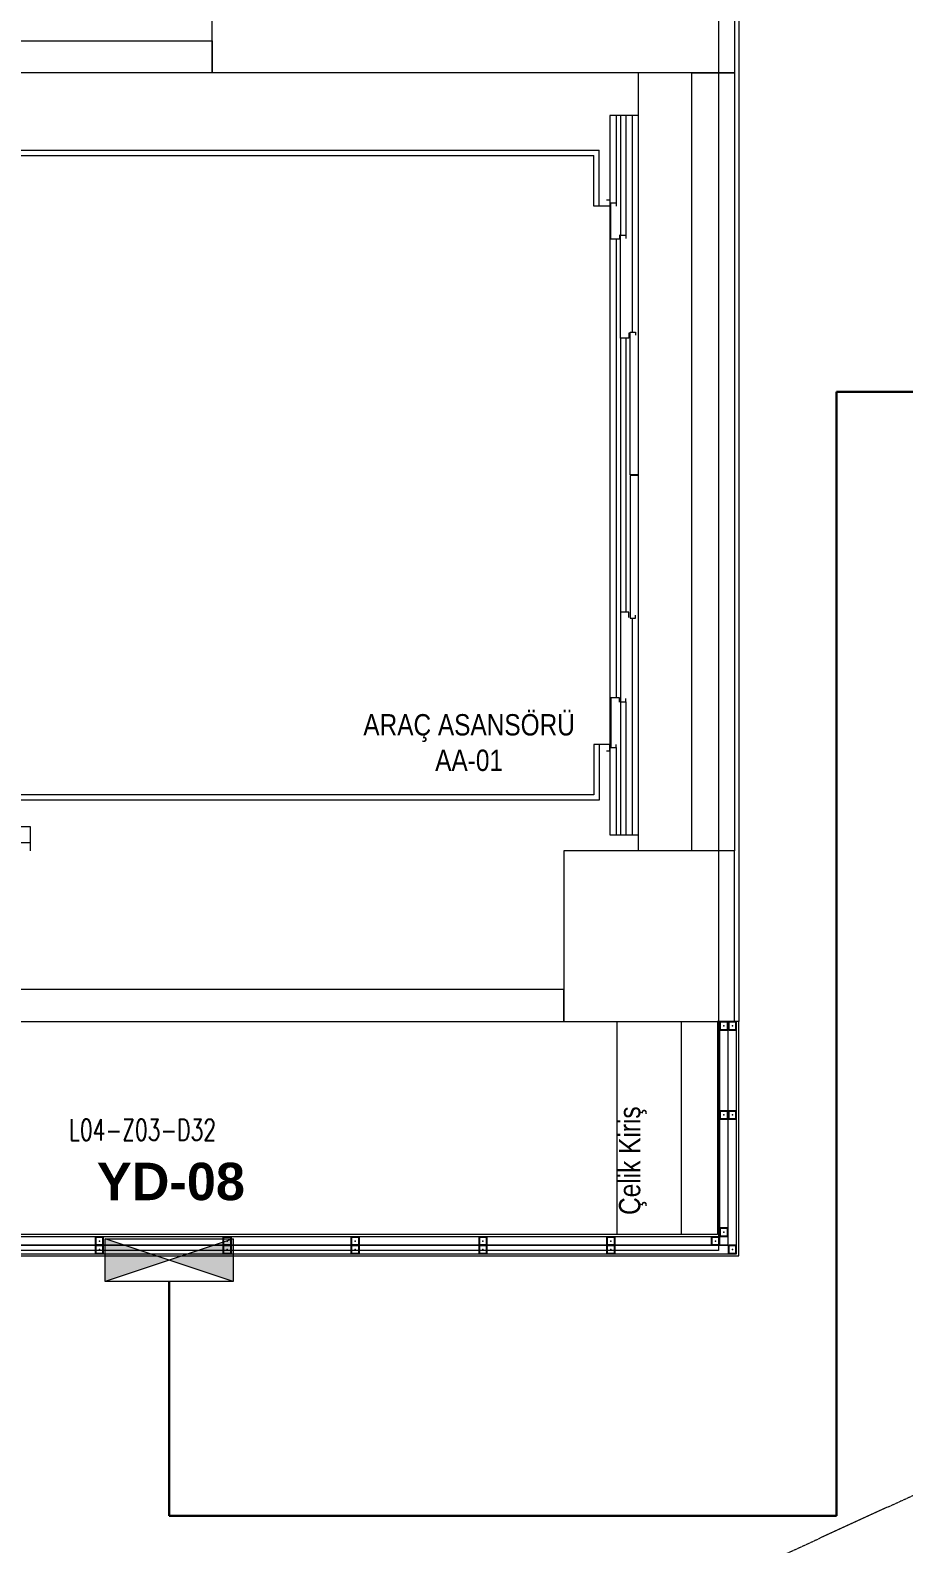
# Model space of a CAD drawing. Extents: x -2749 to 23780, y -1311 to 8245.
# Drawn here: x 13522 to 13932, y 1700 to 2410 of the extents above; entities that cross this region are included whole.
import ezdxf
from ezdxf.xclip import XClip

# ---------------------------------------------------------------- set-up
doc = ezdxf.new("R2010")
doc.units = 0
doc.header["$MEASUREMENT"] = 0
doc.header["$XCLIPFRAME"] = 0
doc.linetypes.add('DOT2', pattern=[0.125, 0, -0.125])
doc.linetypes.add('HIDDEN', pattern=[0.375, 0.25, -0.125])
doc.layers.get('0').update_dxf_attribs({"color": 9, "lineweight": 9})
for name, color, linetype, lineweight in [('00', 9, 'Continuous', 9), ('01', 9, 'Continuous', 9), ('05V', 9, 'Continuous', 9), ('06D', 9, 'Continuous', 9), ('10', 9, 'Continuous', 9), ('11', 9, 'Continuous', 9), ('14', 9, 'Continuous', 9), ('20', 9, 'DOT2', 9), ('21', 9, 'Continuous', 9), ('33', 9, 'BATTING', 9), ('40', 9, 'Continuous', 9), ('40B', 9, 'Continuous', 9), ('E-DEDEKTÖR NUMARALARI', 20, 'Continuous', 30), ('E-MODÜL HATTI', 6, 'Continuous', 30), ('EQ LIST', 7, 'Continuous', 13), ('H-DAMPER', 1, 'Continuous', 13)]:
    doc.layers.add(name, color=color, linetype=linetype, lineweight=lineweight)
doc.styles.add('E-YAZI', font='txttw.shx')
doc.styles.add('MuuM_TEXT-STANDART', font='ARIALN.TTF')
doc.linetypes.add('BATTING', pattern='A,0.0001,-0.1,[134,ltypeshp.shx,S=0.1,R=0,X=-0.1,Y=0],-0.2,[134,ltypeshp.shx,S=0.1,R=180,X=0.1,Y=0],-0.1', length=0.4001)

# ---------------------------------------------------------------- blocks, each defined once
blk = doc.blocks.new('p-kolon_80x80')
blk.add_lwpolyline([(-40, -40), (40, -40), (40, 40), (-40, 40)], close=True)
blk = doc.blocks.new('p-arac asansoru')
for p, q in [((33.7, -134.5), (33.7, 488.5)), ((36.2, -132), (36.2, 486)), ((336.2, 486), (336.2, -132)), ((338.7, 488.5), (338.7, -134.5)), ((13.7, 132.25), (13.7, 265.25)), ((21.2, 132.25), (21.2, 137.25)), ((-6.3, 132.25), (21.2, 132.25)), ((59.9, -134.5), (33.7, -134.5)), ((59.9, -132), (36.2, -132)), ((59.9, -134.5), (59.9, -132)), ((312.4, -134.5), (312.4, -132)), ((312.4, -132), (336.2, -132)), ((312.4, -134.5), (338.7, -134.5)), ((17.4, -139.5), (17.4, -153)), ((354.9, -139.5), (17.4, -139.5)), ((354.9, -153), (354.9, -139.5)), ((58.4, -142.5), (17.4, -142.5)), ((79.9, -144.5), (17.4, -144.5)), ((79.9, -147), (17.4, -147)), ((296.9, -142.5), (81.7, -142.5)), ((250.5, -144.5), (121.9, -144.5)), ((250.5, -147), (121.9, -147)), ((354.9, -144.5), (298.7, -144.5)), ((354.9, -147), (298.7, -147)), ((354.9, -142.5), (313.9, -142.5)), ((119.05, -150), (17.4, -150)), ((354.9, -150), (253.35, -150))]:
    blk.add_line(p, q)
for points in [[(56.9, -138), (56.9, -139.5), (59.9, -139.5), (59.9, -134.5)], [(315.4, -138), (315.4, -139.5), (312.4, -139.5), (312.4, -134.5)], [(79.7, -144), (81.7, -144), (81.7, -140), (58.4, -140), (58.4, -142.5), (59.9, -142.5)], [(298.9, -144), (296.9, -144), (296.9, -140), (313.9, -140), (313.9, -142.5), (312.4, -142.5)], [(119.4, -148.5), (121.9, -148.5), (121.9, -144.5), (79.9, -144.5), (79.9, -147), (81.4, -147)], [(184.55, -153), (186.05, -153), (186.05, -149), (119.05, -149), (119.05, -151.5), (120.55, -151.5)], [(187.85, -153), (186.35, -153), (186.35, -149), (253.35, -149), (253.35, -151.5), (251.85, -151.5)], [(253, -148.5), (250.5, -148.5), (250.5, -144.5), (298.7, -144.5), (298.7, -147), (297.2, -147)]]:
    blk.add_lwpolyline(points)
blk = doc.blocks.new('Prf-40x40')
for points in [[(1.5, -2), (-1.5, -2, -0.414214), (-2, -1.5), (-2, 1.5, -0.414214), (-1.5, 2), (1.5, 2, -0.414214), (2, 1.5), (2, -1.5, -0.414214)], [(1.5, -1.7), (-1.5, -1.7, -0.414214), (-1.7, -1.5), (-1.7, 1.5, -0.414214), (-1.5, 1.7), (1.5, 1.7, -0.414214), (1.7, 1.5), (1.7, -1.5, -0.414214)]]:
    blk.add_lwpolyline(points, format="xyb", close=True)
blk.add_point((0, 0))
blk = doc.blocks.new('p-2. kat planı')
at = {"layer": '00'}
blk.add_lwpolyline([(13102.5, 2390), (13102.5, 2405), (13607.5, 2405), (13607.5, 2390), (13102.5, 2390)], dxfattribs=at)
for points in [[(13832.5, 2390), (13852.5, 2390), (13852.5, 2025), (13832.5, 2025)], [(13152.5, 1945), (13772.5, 1945), (13772.5, 1960), (13152.5, 1960)]]:
    blk.add_lwpolyline(points, close=True, dxfattribs=at)
at = {"layer": '01'}
blk.add_lwpolyline([(13112.5, 2515), (13647.5, 2515), (13647.5, 2430), (13852.5, 2430), (13852.5, 2390), (13607.5, 2390), (13607.5, 2475), (13102.5, 2475), (13102.5, 2390), (13052.5, 2390), (13052.5, 2515), (13052.5, 2825), (13852.5, 2825), (13852.5, 2785), (13102.5, 2785), (13102.5, 2515)], close=True, dxfattribs=at)
at = {"layer": '06D'}
for points in [[(13807.5, 2025), (13807.5, 2390)], [(13074.5, 1840), (13843.61, 1840), (13849.5, 1840), (13849.5, 1846.13), (13849.5, 1943)], [(13797.5, 1845), (13797.5, 1945)], [(13827.5, 1945), (13827.5, 1845)]]:
    blk.add_lwpolyline(points, dxfattribs=at)
at = {"layer": '11'}
for points in [[(13071.5, 1836), (13853.5, 1836), (13853.5, 1945)], [(13072.5, 1835), (13854.5, 1835), (13854.5, 1945), (13844.5, 1945), (13844.5, 1845), (13072.5, 1845)], [(13845.5, 1944), (13845.5, 1844), (13072.5, 1844)]]:
    blk.add_lwpolyline(points, dxfattribs=at)
at = {"layer": '14'}
blk.add_lwpolyline([(13854.5, 2480), (13854.5, 1945), (13852.5, 1945)], dxfattribs=at)
at = {"layer": '20', "linetype": 'HIDDEN'}
blk.add_lwpolyline([(16671.49, 2158.03, 0.152192), (13054.42, 1065.28, 0.152192)], format="xyb", dxfattribs=at)
at = {"layer": '33', "ltscale": 0.4}
for points in [[(13849.5, 1845), (13849.5, 1846.13), (13849.5, 1943)], [(13849.5, 1840), (13071.97, 1840)]]:
    blk.add_lwpolyline(points, dxfattribs=at)
at = {"layer": '40'}
blk.add_lwpolyline([(13054.42, 704.15, -0.030791), (13682.75, 1104.54), (13576.46, 1296.45, -0.024013), (14116.78, 1562.65), (14175.16, 1426.96), (14212.09, 1442.78), (14154.09, 1578.71, -0.023167), (14698.59, 1781.77), (14742.74, 1640.76), (14781.91, 1653.34), (14736.69, 1793.87, -0.023228), (15300.09, 1942.43), (15330.55, 1797.88), (15369.84, 1806.22), (15339.16, 1950.68, -0.024001), (15933.76, 2044.81), (15957.63, 1826.73, -0.029535), (16671.45, 1862.43), (16671.45, 2206.09), (16650.5, 2206.09, 0.149972), (13055.87, 1124.03), (13054.42, 1124.03)], format="xyb", close=True, dxfattribs=at)
at = {"layer": '40B'}
blk.add_lwpolyline([(13052.5, 1837.5), (13052.5, 1065.5), (13054.42, 1065.5, -0.152186), (16671.45, 2158.21), (16671.45, 2226.09), (16672.5, 2226.09), (16672.5, 2372.5), (15945, 2372.5), (15945, 2365), (14187.5, 2363), (14187.5, 2825), (13845, 2825), (13845, 1845), (13845, 1837.5)], format="xyb", close=True, dxfattribs=at)
at = {"layer": '01'}
blk.add_blockref('p-kolon_80x80', (13812.5, 1985), dxfattribs=at)
at = {"layer": '05V'}
ref = blk.add_blockref('p-arac asansoru', (13654.5, 2015.1), dxfattribs=dict(at, rotation=90))
XClip(ref).set_block_clipping_path([(9.8999999638, -152.9999999553), (374.9000042902, 537.0000000447)])
at = {"layer": '10', "xscale": -1}
for p in [(13847.5, 1943), (13851.5, 1943), (13847.5, 1901.13), (13851.5, 1901.13), (13847.5, 1846.13), (13554.5, 1842), (13554.5, 1838), (13614.5, 1842), (13614.5, 1838), (13674.5, 1842), (13674.5, 1838), (13734.5, 1842), (13734.5, 1838), (13794.5, 1842), (13794.5, 1838), (13843.61, 1842), (13851.5, 1838)]:
    blk.add_blockref('Prf-40x40', p, dxfattribs=at)
at = {"layer": '21', "insert": (13727.98, 2075.78), "char_height": 10, "attachment_point": 5, "style": 'MuuM_TEXT-STANDART'}
blk.add_mtext_dynamic_manual_height_columns('ARAÇ ASANSÖRÜ\\PAA-01', width=388.5584, gutter_width=156.51, heights=[0], dxfattribs=at)
at = {"layer": '21', "insert": (13804.83, 1854.25), "char_height": 10, "attachment_point": 4, "rotation": 90, "style": 'MuuM_TEXT-STANDART'}
blk.add_mtext_dynamic_manual_height_columns('Çelik Kiriş', width=388.5584, gutter_width=156.51, heights=[0], dxfattribs=at)
blk = doc.blocks.new('A$C64C2097B')
h = blk.add_hatch(color=256)
h.paths.add_polyline_path([(0, 0), (30, 9.99), (0, 20)])
h.paths.add_polyline_path([(30, 9.99), (60, -0.01), (60, 19.99)])
for p, q in [((60, -0.01), (0, 20)), ((60, 19.99), (0, 0))]:
    blk.add_line(p, q)
blk.add_lwpolyline([(60, 19.99), (60, -0.01), (0, 0), (0, 20)], close=True)

msp = doc.modelspace()

# ---------------------------------------------------------------- linework, layer by layer
at = {"layer": '20', "linetype": 'HIDDEN'}
for points in [[(13074.5, 1250.48, -0.146575), (16650.5, 2301.36, -0.146575)], [(13074.5, 1209.1, -0.147553), (16652.5, 2266.71)]]:
    msp.add_lwpolyline(points, format="xyb", dxfattribs=at)
at = {"layer": 'E-MODÜL HATTI', "ltscale": 50}
for p, q in [((16548.12, 2240.38), (13900.28, 2240.38)), ((13900.28, 1713.15), (13900.28, 2240.38)), ((13587.25, 1822.99), (13587.25, 1713.15)), ((13587.25, 1713.15), (13900.28, 1713.15))]:
    msp.add_line(p, q, dxfattribs=at)

# ---------------------------------------------------------------- block references
msp.add_blockref('p-2. kat planı', (0, 0))
at = {"layer": 'H-DAMPER'}
msp.add_blockref('A$C64C2097B', (13557.25, 1823), dxfattribs=at)

# ---------------------------------------------------------------- texts
at = {"layer": 'E-DEDEKTÖR NUMARALARI', "style": 'E-YAZI', "width": 0.7}
msp.add_text('L04-Z03-D32', height=10, dxfattribs=at).set_placement((13540.27, 1889.15))
at = {"layer": 'EQ LIST', "color": 6, "insert": (13588.07, 1869.82), "char_height": 17.55, "width": 288.0489, "attachment_point": 5}
msp.add_mtext('{\\fArial|b1|i0|c162|p34;YD-08}', dxfattribs=at)

doc.saveas('drawing.dxf')
